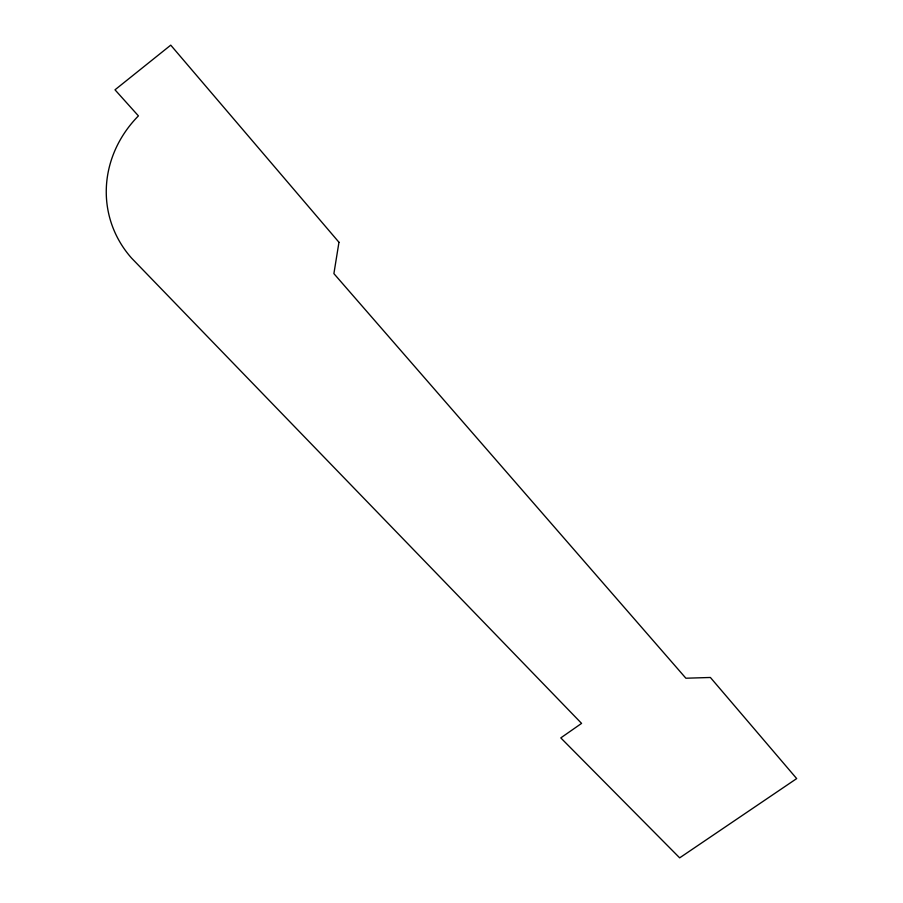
<?xml version="1.0" encoding="UTF-8"?>
<svg xmlns="http://www.w3.org/2000/svg" width="903" height="903" viewBox="0 0 903 903"><rect width="100%" height="100%" fill="white"/><g stroke="black" fill="none" stroke-linecap="round" stroke-linejoin="round"><path stroke-width="1.35" d="M338.964 242.264L333.896 273.62L685.885 678.221L710.39 677.476L796.683 778.589L679.666 857.85L560.797 737.898L581.577 723.393L131.601 258.145A116.893 107.468 -15.5 0 1 138.419 115.889L114.997 89.815L170.746 45.15L338.964 242.264"/></g></svg>
